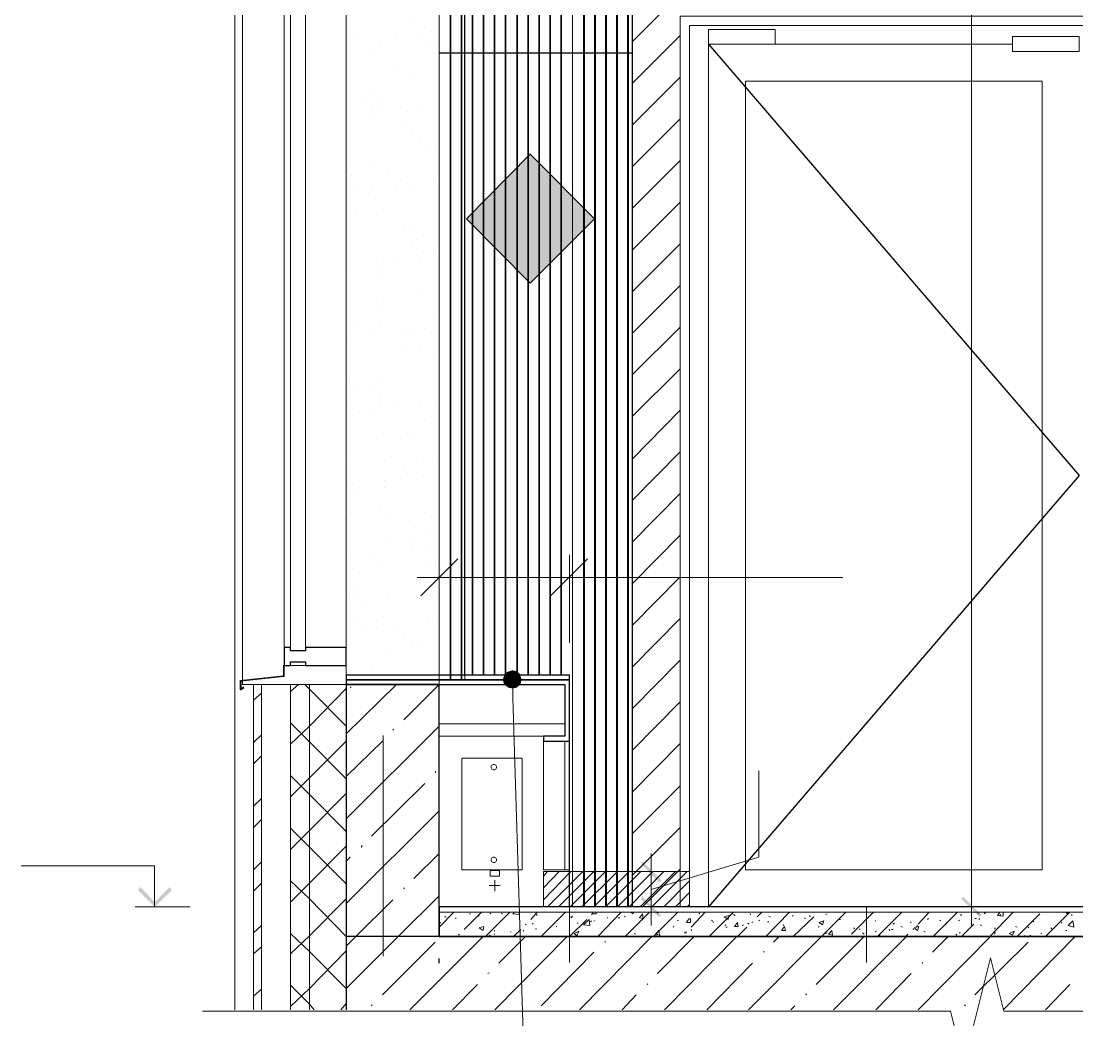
# Model space of a CAD drawing. Header units: millimetres. Extents: x -356862 to 418287, y 0 to 839748.
# Drawn here: x 388250 to 391160, y 759967 to 762720 of the extents above; entities that cross this region are included whole.
import ezdxf

# ---------------------------------------------------------------- set-up
doc = ezdxf.new("R2010")
doc.units = ezdxf.units.MM
doc.layers.add('PDF _Геометрия', color=7, linetype='Continuous', true_color=0xbababa)
doc.layers.add('PDF _Сплошная заливка', color=7, linetype='Continuous', true_color=0xf50000)

msp = doc.modelspace()

# ---------------------------------------------------------------- linework, layer by layer
at = {"layer": 'PDF _Геометрия', "color": 7, "lineweight": 9}
for points in [[(388838.8845, 759994.9295), (388838.8845, 764493.6924)], [(389408.266, 763629.8779), (389306.5134, 763629.8779), (389306.5134, 763623.3831), (389408.266, 763623.3831), (389408.266, 763629.8779), (389408.266, 763653.6924), (389401.7711, 763653.6924), (389401.7711, 760891.2181)], [(388860.534, 760902.0429), (388860.534, 760969.1563), (388860.534, 763577.9192), (388860.534, 763603.8986)], [(388975.2763, 763551.9398), (388975.2763, 760992.9707)], [(389146.3072, 763551.9398), (389146.3072, 760992.9707)], [(390066.4103, 760278.5377), (390066.4103, 762733.5893), (392216.2041, 762733.5893), (392216.2041, 760278.5377)], [(390092.3897, 760278.5377), (390092.3897, 762707.6099), (392190.2247, 762707.6099), (392190.2247, 760278.5377)], [(389862.9051, 762579.8779), (389862.9051, 762677.3006)], [(390144.3484, 760278.5377), (390144.3484, 762655.6511)], [(390328.369, 762655.6511), (390982.1835, 762655.6511)], [(389862.9051, 762432.6614), (389862.9051, 762530.0841)], [(389862.9051, 762287.6099), (389862.9051, 762385.0326)], [(389862.9051, 762140.3934), (389862.9051, 762237.8161)], [(389862.9051, 761995.3419), (389862.9051, 762092.7645)], [(389862.9051, 761848.1254), (389862.9051, 761945.548)], [(389862.9051, 761703.0738), (389862.9051, 761800.4965)], [(389862.9051, 761555.8573), (389862.9051, 761653.28)], [(389862.9051, 761410.8058), (389862.9051, 761508.2285)], [(389862.9051, 761263.5893), (389862.9051, 761361.012)], [(389862.9051, 761118.5377), (389862.9051, 761215.9604)], [(389862.9051, 760971.3212), (389862.9051, 761068.7439)], [(389033.7299, 760943.1769), (388992.5959, 760943.1769)], [(389146.3072, 760891.2181), (389146.3072, 760943.1769)], [(389862.9051, 760826.2697), (389862.9051, 760923.6924)], [(388890.8433, 760891.2181), (388860.534, 760891.2181), (388860.534, 760899.8779)], [(388992.5959, 759994.9295), (388992.5959, 760891.2181)], [(389044.5546, 759994.9295), (389044.5546, 760891.2181)], [(389862.9051, 760679.0532), (389862.9051, 760776.4759)], [(389248.0598, 760142.146), (389248.0598, 760750.4965)], [(389862.9051, 760531.8367), (389862.9051, 760629.2594)], [(389862.9051, 760386.7852), (389862.9051, 760484.2078)], [(389862.9051, 760278.5377), (389862.9051, 760336.9913)], [(392419.7093, 760263.3831), (389401.7711, 760263.3831)], [(389248.0598, 760040.3934), (389248.0598, 760040.3934)]]:
    msp.add_lwpolyline(points, dxfattribs=at)
at = {"layer": 'PDF _Геометрия', "color": 7, "lineweight": 18}
for points in [[(390869.6062, 760226.579), (390869.6062, 764298.847)], [(389401.7711, 762681.6305), (389401.7711, 762887.3006)], [(389934.3484, 762681.6305), (389934.3484, 762887.3006)], [(389453.7299, 761237.6099), (389351.9773, 761135.8573)], [(389401.7711, 760992.9707), (389401.7711, 761248.4346)], [(389709.1938, 761135.8573), (389810.9464, 761237.6099)], [(389761.1526, 761005.9604), (389761.1526, 761248.4346)], [(389341.1526, 761185.6511), (389821.7711, 761185.6511)], [(390514.5546, 761185.6511), (389761.1526, 761185.6511)], [(389986.3072, 760326.1666), (390282.9051, 760414.9295), (390282.9051, 760653.0738)], [(389986.3072, 760226.579), (389986.3072, 760425.7542)], [(389914.8639, 760375.9604), (390036.101, 760375.9604)], [(389810.9464, 760278.5377), (390919.4, 760278.5377)], [(389914.8639, 760278.5377), (390036.101, 760278.5377)]]:
    msp.add_lwpolyline(points, dxfattribs=at)
at = {"layer": 'PDF _Геометрия', "color": 150, "lineweight": 30, "true_color": 0x0080ff}
msp.add_lwpolyline([(389934.3484, 763653.6924), (389934.3484, 760278.5377), (389761.1526, 760278.5377), (389761.1526, 760917.1975), (389473.2144, 760917.1975), (389473.2144, 764246.8882), (389934.3484, 764246.8882)], close=True, dxfattribs=at)
at = {"layer": 'PDF _Геометрия', "color": 254, "lineweight": 5, "true_color": 0xdcdcdc}
for points in [[(389492.6989, 764246.8882), (389492.6989, 760917.1975)], [(389525.1732, 764246.8882), (389525.1732, 760917.1975)], [(389555.4824, 764246.8882), (389555.4824, 760917.1975)], [(389585.7917, 764246.8882), (389585.7917, 760917.1975)], [(389616.101, 764246.8882), (389616.101, 760917.1975)], [(389646.4103, 764246.8882), (389646.4103, 760917.1975)], [(389676.7196, 764246.8882), (389676.7196, 760917.1975)], [(389709.1938, 764246.8882), (389709.1938, 760917.1975)], [(389739.5031, 764246.8882), (389739.5031, 760917.1975)], [(389769.8123, 764246.8882), (389769.8123, 760278.5377)], [(389800.1216, 764246.8882), (389800.1216, 760278.5377)], [(389830.4309, 764246.8882), (389830.4309, 760278.5377)], [(389862.9051, 764246.8882), (389862.9051, 760278.5377)], [(389893.2144, 764246.8882), (389893.2144, 760278.5377)], [(389923.5237, 764246.8882), (389923.5237, 760278.5377)], [(389432.0804, 763653.6924), (389432.0804, 760904.2078)], [(389462.3897, 763653.6924), (389462.3897, 760904.2078)], [(389962.4928, 760259.0532), (389964.6577, 760246.0635), (389953.833, 760248.2285)], [(390200.6371, 760254.7233), (390198.4721, 760243.8986), (390187.6474, 760250.3934)], [(389525.1732, 760224.414), (389523.0082, 760213.5893), (389512.1835, 760220.0841)], [(389817.4412, 760226.579), (389800.1216, 760228.7439), (389815.2763, 760243.8986)], [(390224.4515, 760235.2388), (390226.6165, 760224.414), (390215.7917, 760224.414)], [(390354.3484, 760224.414), (390356.5134, 760213.5893), (390345.6886, 760213.5893)], [(390462.5959, 760239.5687), (390458.266, 760228.7439), (390449.6062, 760235.2388)], [(390724.5546, 760224.414), (390720.2247, 760213.5893), (390711.5649, 760220.0841)], [(391151.0495, 760222.2491), (391135.8948, 760226.579), (391148.8845, 760239.5687)], [(390010.1216, 760196.2697), (389994.967, 760198.4346), (390007.9567, 760213.5893)], [(390484.2453, 760213.5893), (390486.4103, 760200.5996), (390475.5855, 760202.7645)], [(390986.5134, 760211.4243), (390982.1835, 760200.5996), (390973.5237, 760204.9295)]]:
    msp.add_lwpolyline(points, close=True, dxfattribs=at)
for points in [[(389494.8639, 760917.1975), (389494.8639, 764246.8882)], [(389523.0082, 760917.1975), (389523.0082, 764246.8882)], [(389553.3175, 760917.1975), (389553.3175, 764246.8882)], [(389583.6268, 760917.1975), (389583.6268, 764246.8882)], [(389618.266, 760917.1975), (389618.266, 764246.8882)], [(389648.5752, 760917.1975), (389648.5752, 764246.8882)], [(389678.8845, 760917.1975), (389678.8845, 764246.8882)], [(389707.0288, 760917.1975), (389707.0288, 764246.8882)], [(389737.3381, 760917.1975), (389737.3381, 764246.8882)], [(389769.8123, 760278.5377), (389769.8123, 764246.8882)], [(389802.2866, 760278.5377), (389802.2866, 764246.8882)], [(389832.5959, 760278.5377), (389832.5959, 764246.8882)], [(389860.7402, 760278.5377), (389860.7402, 764246.8882)], [(389891.0495, 760278.5377), (389891.0495, 764246.8882)], [(389921.3587, 760278.5377), (389921.3587, 764246.8882)], [(389401.7711, 760904.2078), (389401.7711, 763653.6924)], [(389434.2453, 760904.2078), (389434.2453, 763653.6924)], [(389464.5546, 760904.2078), (389464.5546, 763653.6924)], [(389401.7711, 760222.2491), (389442.9051, 760263.3831)], [(389416.9257, 760250.3934), (389421.2556, 760250.3934)], [(389447.235, 760246.0635), (389449.4, 760248.2285)], [(389471.0495, 760215.7542), (389518.6783, 760263.3831)], [(389486.2041, 760259.0532), (389488.369, 760259.0532)], [(389510.0185, 760254.7233), (389512.1835, 760252.5584)], [(389529.5031, 760196.2697), (389596.6165, 760263.3831)], [(389542.4928, 760259.0532), (389544.6577, 760261.2181)], [(389572.802, 760261.2181), (389577.1319, 760259.0532)], [(389622.5959, 760263.3831), (389622.5959, 760256.8882), (389605.2763, 760259.0532), (389609.6062, 760263.3831)], [(389655.0701, 760243.8986), (389672.3897, 760263.3831)], [(389670.2247, 760256.8882), (389672.3897, 760254.7233)], [(389683.2144, 760196.2697), (389750.3278, 760263.3831)], [(389765.4824, 760250.3934), (389767.6474, 760248.2285)], [(389767.6474, 760252.5584), (389769.8123, 760250.3934)], [(389821.7711, 760256.8882), (389823.9361, 760259.0532), (389826.101, 760263.3831)], [(389823.9361, 760259.0532), (389834.7608, 760259.0532), (389834.7608, 760263.3831)], [(389839.0907, 760196.2697), (389904.0391, 760263.3831)], [(389865.0701, 760248.2285), (389867.235, 760248.2285)], [(389895.3794, 760248.2285), (389899.7093, 760248.2285)], [(389912.6989, 760250.3934), (389914.8639, 760252.5584)], [(389914.8639, 760196.2697), (389981.9773, 760263.3831)], [(389930.0185, 760263.3831), (389936.5134, 760259.0532), (389938.6783, 760263.3831)], [(389992.802, 760196.2697), (390059.9154, 760263.3831)], [(390003.6268, 760261.2181), (390005.7917, 760263.3831)], [(390083.7299, 760237.4037), (390092.3897, 760246.0635)], [(390083.7299, 760235.2388), (390094.5546, 760235.2388), (390094.5546, 760246.0635)], [(390096.7196, 760222.2491), (390135.6886, 760263.3831)], [(390118.369, 760261.2181), (390120.534, 760259.0532)], [(390146.5134, 760196.2697), (390213.6268, 760263.3831)], [(390213.6268, 760256.8882), (390217.9567, 760254.7233)], [(390254.7608, 759994.9295), (390456.101, 760196.2697), (390523.2144, 760263.3831)], [(390259.0907, 760259.0532), (390261.2556, 760256.8882)], [(390278.5752, 760250.3934), (390291.5649, 760263.3831)], [(390302.3897, 760196.2697), (390367.3381, 760263.3831)], [(390311.0495, 760252.5584), (390315.3794, 760250.3934)], [(390375.9979, 760252.5584), (390378.1629, 760254.7233)], [(390378.1629, 760196.2697), (390434.4515, 760250.3934)], [(390408.4721, 760248.2285), (390412.802, 760246.0635)], [(390421.4618, 760252.5584), (390425.7917, 760252.5584)], [(390466.9257, 760256.8882), (390471.2556, 760259.0532)], [(390538.369, 760202.7645), (390598.9876, 760263.3831)], [(390614.1422, 760200.5996), (390609.8123, 760196.2697), (390676.9257, 760263.3831)], [(390722.3897, 760230.9089), (390752.6989, 760263.3831)], [(390748.369, 760243.8986), (390750.534, 760246.0635)], [(390763.5237, 760196.2697), (390830.6371, 760263.3831)], [(390839.2969, 760254.7233), (390841.4618, 760256.8882)], [(390878.266, 760246.0635), (390882.5959, 760246.0635)], [(390886.9257, 760261.2181), (390891.2556, 760259.0532)], [(390889.0907, 760243.8986), (390891.2556, 760246.0635)], [(390904.2453, 760259.0532), (390908.5752, 760263.3831)], [(390919.4, 760196.2697), (390984.3484, 760263.3831)], [(390956.2041, 760263.3831), (390956.2041, 760252.5584), (390941.0495, 760254.7233), (390947.5443, 760263.3831)], [(390947.5443, 760254.7233), (390949.7093, 760256.8882)], [(390995.1732, 760196.2697), (391057.9567, 760259.0532)], [(391073.1113, 760196.2697), (391140.2247, 760263.3831)], [(391129.4, 760263.3831), (391133.7299, 760259.0532), (391135.8948, 760263.3831)], [(391144.5546, 760256.8882), (391146.7196, 760254.7233)], [(389403.9361, 760235.2388), (389406.101, 760233.0738)], [(389607.4412, 760196.2697), (389626.9257, 760215.7542)], [(389639.9154, 760228.7439), (389642.0804, 760230.9089)], [(389659.4, 760233.0738), (389661.5649, 760230.9089)], [(389668.0598, 760217.9192), (389670.2247, 760217.9192)], [(389724.3484, 760224.414), (389726.5134, 760224.414)], [(389761.1526, 760196.2697), (389808.7814, 760243.8986)], [(389782.802, 760233.0738), (389784.967, 760233.0738)], [(389819.6062, 760237.4037), (389821.7711, 760239.5687)], [(389828.266, 760239.5687), (389830.4309, 760239.5687)], [(389962.4928, 760243.8986), (389964.6577, 760243.8986)], [(390046.9257, 760224.414), (390049.0907, 760222.2491)], [(390057.7505, 760241.7336), (390062.0804, 760239.5687)], [(390096.7196, 760213.5893), (390098.8845, 760215.7542)], [(390153.0082, 760241.7336), (390155.1732, 760239.5687)], [(390155.1732, 760237.4037), (390159.5031, 760235.2388)], [(390189.8123, 760226.579), (390191.9773, 760228.7439)], [(390191.9773, 760222.2491), (390196.3072, 760222.2491)], [(390224.4515, 760196.2697), (390250.4309, 760222.2491)], [(390237.4412, 760226.579), (390241.7711, 760228.7439)], [(390252.5959, 760233.0738), (390256.9257, 760230.9089)], [(390263.4206, 760235.2388), (390265.5855, 760237.4037)], [(390282.9051, 760239.5687), (390285.0701, 760241.7336)], [(390306.7196, 760237.4037), (390311.0495, 760237.4037)], [(390350.0185, 760228.7439), (390352.1835, 760226.579)], [(390447.4412, 760224.414), (390449.6062, 760222.2491)], [(390505.8948, 760243.8986), (390508.0598, 760243.8986)], [(390544.8639, 760220.0841), (390547.0288, 760217.9192)], [(390560.0185, 760215.7542), (390562.1835, 760217.9192)], [(390603.3175, 760239.5687), (390605.4824, 760239.5687)], [(390642.2866, 760215.7542), (390644.4515, 760213.5893)], [(390648.7814, 760215.7542), (390653.1113, 760215.7542)], [(390653.1113, 760230.9089), (390657.4412, 760233.0738)], [(390674.7608, 760224.414), (390679.0907, 760222.2491)], [(390700.7402, 760237.4037), (390702.9051, 760235.2388)], [(390707.235, 760215.7542), (390709.4, 760217.9192)], [(390718.0598, 760224.414), (390720.2247, 760226.579)], [(390780.8433, 760241.7336), (390785.1732, 760239.5687)], [(390798.1629, 760233.0738), (390800.3278, 760230.9089)], [(390832.802, 760239.5687), (390837.1319, 760241.7336)], [(390841.4618, 760196.2697), (390876.101, 760230.9089)], [(390893.4206, 760228.7439), (390897.7505, 760226.579)], [(390932.3897, 760220.0841), (390934.5546, 760217.9192)], [(390990.8433, 760224.414), (390995.1732, 760222.2491)], [(391025.4824, 760220.0841), (391027.6474, 760222.2491)], [(391038.4721, 760239.5687), (391040.6371, 760237.4037)], [(391088.266, 760220.0841), (391090.4309, 760217.9192)], [(391116.4103, 760233.0738), (391118.5752, 760235.2388)], [(389146.3072, 760053.3831), (389289.1938, 760196.2697)], [(389146.3072, 760170.2903), (389172.2866, 760196.2697)], [(389321.668, 759994.9295), (389523.0082, 760196.2697)], [(389401.7711, 760196.2697), (389403.9361, 760196.2697)], [(389447.235, 760196.2697), (389447.235, 760196.2697)], [(389455.8948, 760200.5996), (389458.0598, 760202.7645)], [(389540.3278, 760198.4346), (389542.4928, 760200.5996)], [(389553.3175, 760213.5893), (389555.4824, 760211.4243)], [(389553.3175, 760202.7645), (389555.4824, 760202.7645)], [(389555.4824, 759994.9295), (389754.6577, 760196.2697)], [(389566.3072, 760122.6614), (389639.9154, 760196.2697)], [(389598.7814, 760209.2594), (389600.9464, 760209.2594)], [(389633.4206, 760211.4243), (389635.5855, 760213.5893)], [(389782.802, 760198.4346), (389774.1422, 760204.9295), (389787.1319, 760211.4243), (389782.802, 760200.5996)], [(389789.2969, 759994.9295), (389988.4721, 760196.2697)], [(389940.8433, 760204.9295), (389943.0082, 760202.7645)], [(390001.4618, 760200.5996), (390005.7917, 760202.7645)], [(390003.6268, 760094.5171), (390105.3794, 760196.2697)], [(390007.9567, 760198.4346), (390012.2866, 760198.4346)], [(390023.1113, 759994.9295), (390222.2866, 760196.2697)], [(390049.0907, 760196.2697), (390049.0907, 760196.2697)], [(390077.235, 760207.0944), (390081.5649, 760207.0944), (390083.7299, 760209.2594)], [(390324.0391, 760181.1151), (390339.1938, 760196.2697)], [(390440.9464, 760064.2078), (390573.0082, 760196.2697)], [(390466.9257, 760204.9295), (390471.2556, 760207.0944)], [(390488.5752, 759994.9295), (390689.9154, 760196.2697)], [(390568.6783, 760207.0944), (390573.0082, 760202.7645)], [(390603.3175, 760209.2594), (390607.6474, 760211.4243)], [(390616.3072, 760196.2697), (390616.3072, 760200.5996)], [(390687.7505, 760196.2697), (390694.2453, 760202.7645)], [(390722.3897, 759994.9295), (390921.5649, 760196.2697)], [(390737.5443, 760211.4243), (390741.8742, 760209.2594)], [(390761.3587, 760152.9707), (390804.6577, 760196.2697)], [(390826.3072, 760202.7645), (390828.4721, 760200.5996)], [(390834.967, 760207.0944), (390839.2969, 760207.0944)], [(390839.2969, 760196.2697), (390839.2969, 760196.2697)], [(390932.3897, 760207.0944), (390934.5546, 760209.2594)], [(390932.3897, 760204.9295), (390934.5546, 760202.7645)], [(390956.2041, 759994.9295), (391155.3794, 760196.2697)], [(391014.6577, 760198.4346), (391016.8227, 760198.4346)], [(391029.8123, 760200.5996), (391031.9773, 760198.4346)], [(391060.1216, 760204.9295), (391062.2866, 760204.9295)], [(391129.4, 760213.5893), (391131.5649, 760213.5893)], [(391151.0495, 760196.2697), (391151.0495, 760196.2697)], [(389245.8948, 760036.0635), (389390.9464, 760181.1151)], [(389858.5752, 760181.1151), (389860.7402, 760183.28)], [(390878.266, 760036.0635), (391025.4824, 760181.1151)], [(389683.2144, 760005.7542), (389828.266, 760152.9707)], [(390295.8948, 760152.9707), (390298.0598, 760155.1357)], [(390140.0185, 759994.9295), (390265.5855, 760122.6614)], [(390733.2144, 760122.6614), (390735.3794, 760124.8264)], [(389535.9979, 760094.5171), (389540.3278, 760096.6821)], [(390605.4824, 759994.9295), (390702.9051, 760094.5171)], [(389438.5752, 759994.9295), (389507.8536, 760064.2078)], [(389975.4824, 760064.2078), (389977.6474, 760066.3728)], [(391073.1113, 759994.9295), (391140.2247, 760064.2078)], [(389906.2041, 759994.9295), (389945.1732, 760036.0635)], [(390412.802, 760036.0635), (390414.967, 760038.2285)], [(389215.5855, 760005.7542), (389217.7505, 760007.9192)], [(390371.668, 759994.9295), (390382.4928, 760005.7542)], [(390850.1216, 760005.7542), (390852.2866, 760007.9192)]]:
    msp.add_lwpolyline(points, dxfattribs=at)
at = {"layer": 'PDF _Геометрия', "color": 171, "lineweight": 20, "true_color": 0x7f7fff}
for points in [[(389934.3484, 762662.146), (391519.0907, 764246.8882)], [(389934.3484, 762547.4037), (390066.4103, 762679.4656)], [(389934.3484, 762432.6614), (390066.4103, 762564.7233)], [(389934.3484, 762317.9192), (390066.4103, 762449.981)], [(389934.3484, 762203.1769), (390066.4103, 762335.2388)], [(389934.3484, 762088.4346), (390066.4103, 762220.4965)], [(389934.3484, 761973.6924), (390066.4103, 762105.7542)], [(389934.3484, 761858.9501), (390066.4103, 761991.012)], [(389934.3484, 761744.2078), (390066.4103, 761876.2697)], [(389934.3484, 761629.4656), (390066.4103, 761761.5274)], [(389934.3484, 761512.5584), (390066.4103, 761646.7852)], [(389934.3484, 761397.8161), (390066.4103, 761532.0429)], [(389934.3484, 761283.0738), (390066.4103, 761417.3006)], [(389934.3484, 761168.3315), (390066.4103, 761302.5584)], [(389934.3484, 761053.5893), (390066.4103, 761187.8161)], [(389934.3484, 760938.847), (390066.4103, 761073.0738)], [(389934.3484, 760824.1047), (390066.4103, 760958.3315)], [(389934.3484, 760709.3625), (390066.4103, 760843.5893)], [(389934.3484, 760594.6202), (390066.4103, 760728.847)], [(389934.3484, 760479.8779), (390066.4103, 760611.9398)], [(389934.3484, 760365.1357), (390066.4103, 760497.1975)], [(389962.4928, 760278.5377), (390066.4103, 760382.4553)]]:
    msp.add_lwpolyline(points, dxfattribs=at)
for points in [[(389401.7711, 763653.6924), (389146.3072, 763653.6924), (389146.3072, 760917.1975), (389401.7711, 760917.1975)], [(389401.7711, 763653.6924), (389146.3072, 763653.6924), (389146.3072, 760917.1975), (389401.7711, 760917.1975)], [(389748.1629, 760748.3315), (389401.7711, 760748.3315), (389401.7711, 760782.9707), (389748.1629, 760782.9707)], [(389761.1526, 760735.3419), (389689.7093, 760735.3419), (389689.7093, 760380.2903), (389761.1526, 760380.2903)]]:
    msp.add_lwpolyline(points, close=True, dxfattribs=at)
at = {"layer": 'PDF _Геометрия', "color": 92, "lineweight": 5, "true_color": 0x00b800}
msp.add_lwpolyline([(389401.7711, 760904.2078), (389473.2144, 760904.2078), (389473.2144, 763653.6924), (389401.7711, 763653.6924)], close=True, dxfattribs=at)
at = {"layer": 'PDF _Геометрия', "color": 7, "lineweight": 9}
for points in [[(389033.7299, 760984.3109), (389033.7299, 763562.7645), (388992.5959, 763562.7645), (388992.5959, 760984.3109)], [(390328.369, 762696.7852), (390144.3484, 762696.7852), (390144.3484, 762655.6511), (390328.369, 762655.6511)], [(390982.1835, 762677.3006), (390982.1835, 762636.1666), (391166.2041, 762636.1666), (391166.2041, 762677.3006)], [(390246.101, 760380.2903), (390246.101, 762553.8986), (391064.4515, 762553.8986), (391064.4515, 760380.2903)], [(388973.1113, 760943.1769), (388973.1113, 760915.0326), (388975.2763, 760915.0326), (388975.2763, 760943.1769)], [(388973.1113, 760915.0326), (388854.0391, 760902.0429), (388854.0391, 760876.0635), (388856.2041, 760876.0635), (388862.6989, 760880.3934), (388862.6989, 760884.7233), (388856.2041, 760878.2285), (388856.2041, 760899.8779), (388973.1113, 760912.8676)], [(388975.2763, 760912.8676), (388975.2763, 760915.0326), (388973.1113, 760915.0326), (388973.1113, 760912.8676)], [(388912.4928, 759994.9295), (388912.4928, 760891.2181)]]:
    msp.add_lwpolyline(points, close=True, dxfattribs=at)
at = {"layer": 'PDF _Геометрия', "color": 24, "lineweight": 18, "true_color": 0xa12502}
for points in [[(389319.5031, 762716.2697), (389319.5031, 762716.2697)], [(389380.1216, 762690.2903), (389380.1216, 762690.2903)], [(389170.1216, 762668.6408), (389170.1216, 762668.6408)], [(389241.5649, 762662.146), (389241.5649, 762662.146)], [(389282.6989, 762668.6408), (389282.6989, 762668.6408)], [(389345.4824, 762677.3006), (389345.4824, 762677.3006)], [(389375.7917, 762662.146), (389375.7917, 762662.146)], [(389213.4206, 762636.1666), (389213.4206, 762636.1666)], [(389289.1938, 762595.0326), (389289.1938, 762595.0326)], [(389323.833, 762566.8882), (389323.833, 762566.8882)], [(389219.9154, 762521.4243), (389219.9154, 762521.4243)], [(389200.4309, 762495.445), (389200.4309, 762495.445)], [(389217.7505, 762486.7852), (389217.7505, 762486.7852)], [(389232.9051, 762508.4346), (389232.9051, 762508.4346)], [(389209.0907, 762456.4759), (389209.0907, 762456.4759)], [(389232.9051, 762473.7955), (389232.9051, 762473.7955)], [(389315.1732, 762469.4656), (389315.1732, 762469.4656)], [(389354.1422, 762475.9604), (389354.1422, 762475.9604)], [(389302.1835, 762445.6511), (389302.1835, 762445.6511)], [(389328.1629, 762417.5068), (389328.1629, 762417.5068)], [(389351.9773, 762398.0223), (389351.9773, 762398.0223)], [(389377.9567, 762376.3728), (389377.9567, 762376.3728)], [(389393.1113, 762361.2181), (389393.1113, 762361.2181)], [(389222.0804, 762335.2388), (389222.0804, 762335.2388)], [(389159.2969, 762294.1047), (389159.2969, 762294.1047)], [(389263.2144, 762300.5996), (389263.2144, 762300.5996)], [(389217.7505, 762255.1357), (389217.7505, 762255.1357)], [(389280.534, 762263.7955), (389280.534, 762263.7955)], [(389295.6886, 762278.9501), (389295.6886, 762278.9501)], [(389332.4928, 762265.9604), (389332.4928, 762265.9604)], [(389386.6165, 762278.9501), (389386.6165, 762278.9501)], [(389176.6165, 762250.8058), (389176.6165, 762250.8058)], [(389226.4103, 762231.3212), (389226.4103, 762231.3212)], [(389172.2866, 762203.1769), (389172.2866, 762203.1769)], [(389228.5752, 762185.8573), (389228.5752, 762185.8573)], [(389304.3484, 762159.8779), (389304.3484, 762159.8779)], [(389319.5031, 762146.8882), (389319.5031, 762146.8882)], [(389338.9876, 762116.579), (389338.9876, 762116.579)], [(389325.9979, 762105.7542), (389325.9979, 762105.7542)], [(389358.4721, 762084.1047), (389358.4721, 762084.1047)], [(389386.6165, 762084.1047), (389386.6165, 762084.1047)], [(389248.0598, 762058.1254), (389248.0598, 762058.1254)], [(389289.1938, 762062.4553), (389289.1938, 762062.4553)], [(389351.9773, 762071.1151), (389351.9773, 762071.1151)], [(389232.9051, 762036.4759), (389232.9051, 762036.4759)], [(389152.802, 762016.9913), (389152.802, 762016.9913)], [(389235.0701, 762008.3315), (389235.0701, 762008.3315)], [(389343.3175, 761965.0326), (389343.3175, 761965.0326)], [(389230.7402, 761945.548), (389230.7402, 761945.548)], [(389243.7299, 761932.5584), (389243.7299, 761932.5584)], [(389388.7814, 761908.7439), (389388.7814, 761908.7439)], [(389178.7814, 761889.2594), (389178.7814, 761889.2594)], [(389237.235, 761884.9295), (389237.235, 761884.9295)], [(389213.4206, 761852.4553), (389213.4206, 761852.4553)], [(389313.0082, 761869.7748), (389313.0082, 761869.7748)], [(389319.5031, 761865.445), (389319.5031, 761865.445)], [(389360.6371, 761871.9398), (389360.6371, 761871.9398)], [(389150.6371, 761843.7955), (389150.6371, 761843.7955)], [(389347.6474, 761815.6511), (389347.6474, 761815.6511)], [(389297.8536, 761813.4862), (389297.8536, 761813.4862)], [(389388.7814, 761798.3315), (389388.7814, 761798.3315)], [(389154.967, 761731.2181), (389154.967, 761731.2181)], [(389243.7299, 761735.548), (389243.7299, 761735.548)], [(389170.1216, 761718.2285), (389170.1216, 761718.2285)], [(389209.0907, 761713.8986), (389209.0907, 761713.8986)], [(389241.5649, 761692.2491), (389241.5649, 761692.2491)], [(389393.1113, 761672.7645), (389393.1113, 761672.7645)], [(389148.4721, 761661.9398), (389148.4721, 761661.9398)], [(389183.1113, 761644.6202), (389183.1113, 761644.6202)], [(389222.0804, 761651.1151), (389222.0804, 761651.1151)], [(389237.235, 761655.445), (389237.235, 761655.445)], [(389287.0288, 761659.7748), (389287.0288, 761659.7748)], [(389351.9773, 761666.2697), (389351.9773, 761666.2697)], [(389360.6371, 761618.6408), (389360.6371, 761618.6408)], [(389248.0598, 761584.0017), (389248.0598, 761584.0017)], [(389315.1732, 761584.0017), (389315.1732, 761584.0017)], [(389330.3278, 761571.012), (389330.3278, 761571.012)], [(389152.802, 761512.5584), (389152.802, 761512.5584)], [(389271.8742, 761519.0532), (389271.8742, 761519.0532)], [(389304.3484, 761497.4037), (389304.3484, 761497.4037)], [(389358.4721, 761514.7233), (389358.4721, 761514.7233)], [(389397.4412, 761508.2285), (389397.4412, 761508.2285)], [(389358.4721, 761467.0944), (389358.4721, 761467.0944)], [(389148.4721, 761438.9501), (389148.4721, 761438.9501)], [(389163.6268, 761441.1151), (389163.6268, 761441.1151)], [(389254.5546, 761454.1047), (389254.5546, 761454.1047)], [(389295.6886, 761458.4346), (389295.6886, 761458.4346)], [(389180.9464, 761421.6305), (389180.9464, 761421.6305)], [(389252.3897, 761434.6202), (389252.3897, 761434.6202)], [(389159.2969, 761363.1769), (389159.2969, 761363.1769)], [(389241.5649, 761369.6718), (389241.5649, 761369.6718)], [(389254.5546, 761356.6821), (389254.5546, 761356.6821)], [(389362.802, 761365.3419), (389362.802, 761365.3419)], [(389334.6577, 761324.2078), (389334.6577, 761324.2078)], [(389321.668, 761293.8986), (389321.668, 761293.8986)], [(389367.1319, 761302.5584), (389367.1319, 761302.5584)], [(389256.7196, 761285.2388), (389256.7196, 761285.2388)], [(389367.1319, 761265.7542), (389367.1319, 761265.7542)], [(389157.1319, 761237.6099), (389157.1319, 761237.6099)], [(389219.9154, 761246.2697), (389219.9154, 761246.2697)], [(389325.9979, 761261.4243), (389325.9979, 761261.4243)], [(389163.6268, 761211.6305), (389163.6268, 761211.6305)], [(389243.7299, 761226.7852), (389243.7299, 761226.7852)], [(389367.1319, 761213.7955), (389367.1319, 761213.7955)], [(389399.6062, 761222.4553), (389399.6062, 761222.4553)], [(389165.7917, 761155.3419), (389165.7917, 761155.3419)], [(389154.967, 761127.1975), (389154.967, 761127.1975)], [(389180.9464, 761142.3522), (389180.9464, 761142.3522)], [(389263.2144, 761133.6924), (389263.2144, 761133.6924)], [(389397.4412, 761129.3625), (389397.4412, 761129.3625)], [(389187.4412, 761107.713), (389187.4412, 761107.713)], [(389167.9567, 761062.2491), (389167.9567, 761062.2491)], [(389248.0598, 761079.5687), (389248.0598, 761079.5687)], [(389371.4618, 761064.414), (389371.4618, 761064.414)], [(389397.4412, 761068.7439), (389397.4412, 761068.7439)], [(389187.4412, 761040.5996), (389187.4412, 761040.5996)], [(389228.5752, 761047.0944), (389228.5752, 761047.0944)], [(389291.3587, 761053.5893), (389291.3587, 761053.5893)], [(389306.5134, 761031.9398), (389306.5134, 761031.9398)], [(389325.9979, 761008.1254), (389325.9979, 761008.1254)], [(389267.5443, 760984.3109), (389267.5443, 760984.3109)], [(389341.1526, 760995.1357), (389341.1526, 760995.1357)], [(389217.7505, 760932.3522), (389217.7505, 760932.3522)]]:
    msp.add_lwpolyline(points, dxfattribs=at)
at = {"layer": 'PDF _Геометрия', "color": 150, "lineweight": 30, "true_color": 0x0080ff}
msp.add_lwpolyline([(389401.7711, 762631.8367), (389934.3484, 762631.8367)], dxfattribs=at)
at = {"layer": 'PDF _Геометрия', "color": 7, "lineweight": 25}
msp.add_lwpolyline([(390144.3484, 762655.6511), (391166.2041, 761467.0944), (390144.3484, 760278.5377)], dxfattribs=at)
at = {"layer": 'PDF _Геометрия', "color": 7, "lineweight": 5}
for points in [[(389652.9051, 762352.5584), (389830.4309, 762175.0326), (389652.9051, 761997.5068), (389477.5443, 762175.0326)], [(389477.5443, 762175.0326), (389652.9051, 762352.5584), (389830.4309, 762175.0326), (389652.9051, 761997.5068)]]:
    msp.add_lwpolyline(points, close=True, dxfattribs=at)
for points in [[(389652.9051, 762352.5584), (389652.9051, 762354.7233)], [(389477.5443, 762175.0326), (389477.5443, 762175.0326)], [(389830.4309, 762175.0326), (389830.4309, 762175.0326)], [(389652.9051, 761997.5068), (389652.9051, 761997.5068)], [(393017.235, 759990.5996), (392928.4721, 759990.5996), (390958.369, 759990.5996), (390921.5649, 760137.8161), (390847.9567, 759843.3831), (390811.1526, 759990.5996), (388838.8845, 759990.5996), (388750.1216, 759990.5996)]]:
    msp.add_lwpolyline(points, dxfattribs=at)
at = {"layer": 'PDF _Геометрия', "color": 7, "lineweight": 0, "true_color": 0xffffff}
msp.add_lwpolyline([(389652.9051, 762352.5584), (389830.4309, 762175.0326)], dxfattribs=at)
at = {"layer": 'PDF _Геометрия', "color": 7, "lineweight": 25}
msp.add_lwpolyline([(388992.5959, 760984.3109), (388992.5959, 760992.9707), (388975.2763, 760992.9707), (388975.2763, 760943.1769), (388992.5959, 760943.1769), (388992.5959, 760954.0017), (389033.7299, 760954.0017), (389033.7299, 760943.1769), (389146.3072, 760943.1769), (389146.3072, 760992.9707), (389033.7299, 760992.9707), (389033.7299, 760984.3109)], close=True, dxfattribs=at)
at = {"layer": 'PDF _Геометрия', "color": 190, "lineweight": 30, "true_color": 0x7f00ff}
msp.add_lwpolyline([(389146.3072, 760904.2078), (389761.1526, 760904.2078), (389761.1526, 760917.1975), (389146.3072, 760917.1975)], close=True, dxfattribs=at)
at = {"layer": 'PDF _Геометрия', "color": 7, "lineweight": 13}
for points in [[(389146.3072, 759994.9295), (389146.3072, 760891.2181), (388912.4928, 760891.2181), (388890.8433, 760891.2181), (388890.8433, 759994.9295)], [(389146.3072, 760196.2697), (389401.7711, 760196.2697)]]:
    msp.add_lwpolyline(points, dxfattribs=at)
at = {"layer": 'PDF _Геометрия', "color": 8, "lineweight": 9, "true_color": 0x808080}
for points in [[(388992.5959, 760871.7336), (389014.2453, 760891.2181)], [(389146.3072, 760776.4759), (389044.5546, 760878.2285), (389031.5649, 760891.2181)], [(389146.3072, 760754.8264), (389284.8639, 760891.2181)], [(389157.1319, 760882.5584), (389159.2969, 760884.7233)], [(389304.3484, 760793.7955), (389401.7711, 760891.2181)], [(388890.8433, 760847.9192), (388912.4928, 760867.4037)], [(388992.5959, 760726.6821), (389044.5546, 760776.4759), (389146.3072, 760880.3934)], [(389146.3072, 760631.4243), (389044.5546, 760733.1769), (388992.5959, 760785.1357)], [(389146.3072, 760521.012), (389401.7711, 760776.4759)], [(389274.0391, 760765.6511), (389276.2041, 760767.8161)], [(388890.8433, 760731.012), (388912.4928, 760752.6614)], [(388992.5959, 760581.6305), (389044.5546, 760633.5893), (389146.3072, 760735.3419)], [(389146.3072, 760637.9192), (389245.8948, 760735.3419)], [(388890.8433, 760672.5584), (388912.4928, 760694.2078)], [(389146.3072, 760486.3728), (389044.5546, 760588.1254), (388992.5959, 760640.0841)], [(389390.9464, 760648.7439), (389393.1113, 760650.9089)], [(389215.5855, 760473.3831), (389362.802, 760618.4346)], [(388890.8433, 760555.6511), (388912.4928, 760577.3006)], [(388992.5959, 760436.579), (389044.5546, 760488.5377), (389146.3072, 760590.2903)], [(389146.3072, 760287.1975), (389401.7711, 760542.6614)], [(388890.8433, 760497.1975), (388912.4928, 760518.847)], [(389146.3072, 760341.3212), (389044.5546, 760443.0738), (388992.5959, 760495.0326)], [(388992.5959, 760291.5274), (389044.5546, 760343.4862), (389146.3072, 760445.2388)], [(389187.4412, 760443.0738), (389189.6062, 760447.4037)], [(389332.4928, 760356.4759), (389401.7711, 760425.7542)], [(388890.8433, 760380.2903), (388912.4928, 760401.9398)], [(389146.3072, 760404.1047), (389157.1319, 760414.9295)], [(388890.8433, 760321.8367), (388912.4928, 760343.4862)], [(389146.3072, 760196.2697), (389044.5546, 760300.1872), (388992.5959, 760349.981)], [(389289.1938, 760196.2697), (389401.7711, 760308.847)], [(389304.3484, 760328.3315), (389306.5134, 760330.4965)], [(388992.5959, 760148.6408), (389044.5546, 760198.4346), (389146.3072, 760300.1872)], [(389172.2866, 760196.2697), (389274.0391, 760298.0223)], [(388890.8433, 760207.0944), (388912.4928, 760226.579)], [(389146.3072, 760053.3831), (389044.5546, 760155.1357), (388992.5959, 760204.9295)], [(388890.8433, 760148.6408), (388912.4928, 760168.1254)], [(388992.5959, 760003.5893), (389044.5546, 760053.3831), (389146.3072, 760157.3006)], [(388890.8433, 760031.7336), (388912.4928, 760051.2181)], [(389057.5443, 759994.9295), (389044.5546, 760010.0841), (388992.5959, 760062.0429)], [(389131.1526, 759994.9295), (389146.3072, 760012.2491)]]:
    msp.add_lwpolyline(points, dxfattribs=at)
at = {"layer": 'PDF _Геометрия', "color": 171, "lineweight": 25, "true_color": 0x7f7fff}
msp.add_lwpolyline([(389146.3072, 760891.2181), (389748.1629, 760891.2181), (389748.1629, 760748.3315), (389689.7093, 760748.3315), (389689.7093, 760735.3419), (389761.1526, 760735.3419), (389761.1526, 760904.2078), (389146.3072, 760904.2078)], close=True, dxfattribs=at)
at = {"layer": 'PDF _Геометрия', "color": 7, "lineweight": 30}
msp.add_lwpolyline([(392928.4721, 760891.2181), (392625.3794, 760891.2181), (392625.3794, 760196.2697), (392928.4721, 760196.2697), (389146.3072, 760196.2697), (389146.3072, 759994.9295)], dxfattribs=at)
at = {"layer": 'PDF _Геометрия', "color": 8, "lineweight": 30, "true_color": 0x767676}
msp.add_lwpolyline([(389401.7711, 760196.2697), (389401.7711, 760891.2181), (389146.3072, 760891.2181), (389146.3072, 760196.2697)], dxfattribs=at)
at = {"layer": 'PDF _Геометрия', "color": 251, "lineweight": 20, "true_color": 0x545454}
msp.add_lwpolyline([(389605.2763, 760880.3934), (389605.2763, 760854.414), (389670.2247, 758734.9295), (389765.4824, 758734.9295), (393127.6474, 758734.9295)], dxfattribs=at)
at = {"layer": 'PDF _Геометрия', "color": 6, "lineweight": 9}
msp.add_lwpolyline([(389761.1526, 760735.3419), (389761.1526, 760380.2903), (389748.1629, 760380.2903), (389748.1629, 760735.3419), (389761.1526, 760735.3419), (389761.1526, 760380.2903)], dxfattribs=at)
at = {"layer": 'PDF _Геометрия', "lineweight": 5}
msp.add_lwpolyline([(389464.5546, 760687.713), (389464.5546, 760672.5584), (389464.5546, 760395.445), (389464.5546, 760380.2903), (389631.2556, 760380.2903), (389631.2556, 760395.445), (389631.2556, 760672.5584), (389631.2556, 760687.713)], close=True, dxfattribs=at)
for points in [[(389552.7823, 760670.8174, 1.000001238), (389552.7823, 760655.6627, 1.000001235)], [(389552.7823, 760415.3424, 1.000001233), (389552.7823, 760400.1878, 1.000001235)]]:
    msp.add_lwpolyline(points, format="xyb", close=True, dxfattribs=at)
at = {"layer": 'PDF _Геометрия', "color": 112, "lineweight": 5, "true_color": 0x00b85c}
for points in [[(388618.0598, 760278.5377), (388618.0598, 760391.1151), (388250.0185, 760391.1151)], [(388715.4824, 760278.5377), (388563.9361, 760278.5377)]]:
    msp.add_lwpolyline(points, dxfattribs=at)
at = {"layer": 'PDF _Геометрия', "color": 161, "lineweight": 5, "true_color": 0xaaaaff}
msp.add_lwpolyline([(389542.4928, 760378.1254), (389542.4928, 760362.9707), (389555.4824, 760362.9707), (389568.4721, 760362.9707), (389568.4721, 760378.1254), (389555.4824, 760378.1254)], close=True, dxfattribs=at)
at = {"layer": 'PDF _Геометрия', "color": 84, "lineweight": 20, "true_color": 0x269900}
for points in [[(389689.7093, 760362.9707), (389700.534, 760375.9604)], [(389689.7093, 760330.4965), (389733.0082, 760375.9604)], [(389689.7093, 760298.0223), (389765.4824, 760375.9604)], [(389700.534, 760278.5377), (389797.9567, 760375.9604)], [(389730.8433, 760278.5377), (389828.266, 760375.9604)], [(389763.3175, 760278.5377), (389860.7402, 760375.9604)], [(389795.7917, 760278.5377), (389893.2144, 760375.9604)], [(389828.266, 760278.5377), (389925.6886, 760375.9604)], [(389860.7402, 760278.5377), (389958.1629, 760375.9604)], [(389893.2144, 760278.5377), (389990.6371, 760375.9604)], [(389925.6886, 760278.5377), (390020.9464, 760375.9604)], [(389955.9979, 760278.5377), (390053.4206, 760375.9604)], [(389988.4721, 760278.5377), (390085.8948, 760375.9604)], [(390020.9464, 760278.5377), (390092.3897, 760349.981)], [(390053.4206, 760278.5377), (390092.3897, 760317.5068)], [(390085.8948, 760278.5377), (390092.3897, 760285.0326)]]:
    msp.add_lwpolyline(points, dxfattribs=at)
msp.add_lwpolyline([(389689.7093, 760278.5377), (390092.3897, 760278.5377), (390092.3897, 760375.9604), (389689.7093, 760375.9604)], close=True, dxfattribs=at)
at = {"layer": 'PDF _Геометрия', "color": 5, "lineweight": 5}
for points in [[(389540.3278, 760336.9913), (389570.6371, 760336.9913)], [(389555.4824, 760321.8367), (389555.4824, 760352.146)]]:
    msp.add_lwpolyline(points, dxfattribs=at)
at = {"layer": 'PDF _Геометрия', "color": 7, "lineweight": 30}
msp.add_lwpolyline([(389401.7711, 760196.2697), (392419.7093, 760196.2697), (392419.7093, 760278.5377), (389401.7711, 760278.5377)], close=True, dxfattribs=at)
at = {"layer": 'PDF _Геометрия', "color": 19, "lineweight": 5, "true_color": 0x442a22}
for points in [[(389761.1526, 760124.8264), (389761.1526, 760278.5377)], [(390579.5031, 760124.8264), (390579.5031, 760278.5377)]]:
    msp.add_lwpolyline(points, dxfattribs=at)
at = {"layer": 'PDF _Геометрия', "color": 171, "lineweight": 30, "true_color": 0x7f7fff}
msp.add_lwpolyline([(389401.7711, 760122.6614), (389401.7711, 760135.6511)], dxfattribs=at)
at = {"layer": 'PDF _Сплошная заливка', "color": 7, "true_color": 0xffffff, "transparency": 33554559}
for points in [[(389477.5443, 762175.0326), (389652.9051, 761997.5068), (389652.9051, 762352.5584)], [(389652.9051, 761997.5068), (389652.9051, 762352.5584), (389830.4309, 762175.0326)]]:
    msp.add_solid(points, dxfattribs=at)
at = {"layer": 'PDF _Сплошная заливка', "color": 251, "true_color": 0x545454, "transparency": 33554559}
for points in [[(389603.1113, 760904.2078), (389581.4618, 760917.1975), (389577.1319, 760904.2078)], [(389590.1216, 760925.8573), (389603.1113, 760904.2078), (389581.4618, 760917.1975)], [(389603.1113, 760930.1872), (389590.1216, 760925.8573), (389603.1113, 760904.2078)], [(389603.1113, 760904.2078), (389616.101, 760928.0223), (389603.1113, 760930.1872)], [(389624.7608, 760919.3625), (389603.1113, 760904.2078), (389616.101, 760928.0223)], [(389629.0907, 760906.3728), (389624.7608, 760919.3625), (389603.1113, 760904.2078)], [(389577.1319, 760904.2078), (389581.4618, 760891.2181), (389603.1113, 760904.2078)], [(389581.4618, 760891.2181), (389603.1113, 760904.2078), (389592.2866, 760882.5584)], [(389603.1113, 760904.2078), (389592.2866, 760882.5584), (389605.2763, 760880.3934)], [(389603.1113, 760904.2078), (389626.9257, 760893.3831), (389629.0907, 760906.3728)], [(389605.2763, 760880.3934), (389616.101, 760882.5584), (389603.1113, 760904.2078)], [(389616.101, 760882.5584), (389603.1113, 760904.2078), (389626.9257, 760893.3831)]]:
    msp.add_solid(points, dxfattribs=at)
at = {"layer": 'PDF _Сплошная заливка', "color": 7, "transparency": 33554559}
for points in [[(390014.4515, 760352.146), (389958.1629, 760397.6099), (389962.4928, 760404.1047)], [(390007.9567, 760345.6511), (390014.4515, 760352.146), (389958.1629, 760397.6099)], [(389962.4928, 760306.6821), (389958.1629, 760300.1872), (390014.4515, 760254.7233)], [(390845.7917, 760306.6821), (390841.4618, 760300.1872), (390897.7505, 760254.7233)], [(389958.1629, 760300.1872), (390014.4515, 760254.7233), (390007.9567, 760250.3934)], [(390841.4618, 760300.1872), (390897.7505, 760254.7233), (390891.2556, 760250.3934)]]:
    msp.add_solid(points, dxfattribs=at)
at = {"layer": 'PDF _Сплошная заливка', "color": 112, "true_color": 0x00b85c, "transparency": 33554559}
for points in [[(388572.5959, 760324.0017), (388579.0907, 760332.6614), (388618.0598, 760278.5377)], [(388579.0907, 760332.6614), (388618.0598, 760278.5377), (388618.0598, 760291.5274)], [(388618.0598, 760291.5274), (388665.6886, 760324.0017), (388659.1938, 760332.6614)], [(388618.0598, 760278.5377), (388618.0598, 760291.5274), (388665.6886, 760324.0017)]]:
    msp.add_solid(points, dxfattribs=at)

doc.saveas('drawing.dxf')
